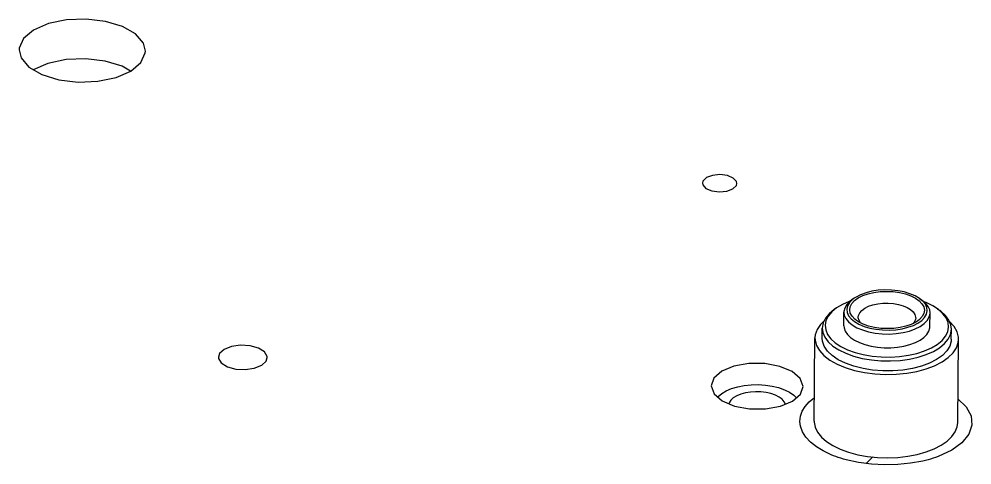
# Model space of a CAD drawing. Header units: millimetres. Extents: x 0 to 841, y 0 to 594.
# Drawn here: x 590.14 to 606.74, y 207.57 to 215.34 of the extents above; entities that cross this region are included whole.
import ezdxf

# ---------------------------------------------------------------- set-up
doc = ezdxf.new("R2010")
doc.units = ezdxf.units.MM
doc.header["$LTSCALE"] = 46.255
doc.layers.add('ASSEM_MEM', color=7, linetype='CONTINUOUS')

msp = doc.modelspace()

# ---------------------------------------------------------------- linework, layer by layer
at = {"layer": 'ASSEM_MEM', "color": 7, "linetype": 'CONTINUOUS'}
for p, q in [((590.645, 214.563), (590.387, 214.451)), ((592.084, 214.429), (591.936, 214.514)), ((604.688, 210.476), (604.647, 210.448)), ((604.688, 210.476), (604.652, 210.448)), ((604.718, 210.495), (604.688, 210.476)), ((605.831, 210.466), (605.872, 210.436)), ((605.883, 210.422), (605.831, 210.466)), ((605.927, 210.39), (605.872, 210.436)), ((604.381, 210.306), (604.34, 210.277)), ((605.94, 210.397), (605.902, 210.411)), ((606.136, 210.29), (606.176, 210.26)), ((604.505, 209.994), (604.508, 210.232)), ((606.005, 209.98), (606.007, 210.218)), ((604.128, 209.781), (604.13, 209.954)), ((605.787, 210.076), (605.759, 210.058)), ((606.38, 209.934), (606.37, 210.01)), ((606.378, 209.76), (606.38, 209.934)), ((603.99, 208.332), (604.003, 209.782)), ((606.49, 208.309), (606.503, 209.759)), ((603.472, 208.881), (603.561, 208.837)), ((603.561, 208.837), (603.634, 208.787)), ((603.634, 208.787), (603.68, 208.74)), ((602.311, 208.753), (602.317, 208.761)), ((603.403, 208.594), (603.614, 208.682)), ((604.896, 207.593), (605.012, 207.709))]:
    msp.add_line(p, q, dxfattribs=at)
for points in [[(591.942, 215.207), (591.646, 215.296), (591.31, 215.336), (590.968, 215.322), (590.652, 215.256), (590.394, 215.144), (590.219, 214.997), (590.144, 214.83), (590.142, 214.798)], [(592.342, 214.778), (592.307, 214.917), (592.17, 215.076), (591.942, 215.207)], [(590.142, 214.798), (590.176, 214.658), (590.313, 214.499), (590.541, 214.369)], [(590.541, 214.369), (590.837, 214.279), (591.173, 214.239), (591.516, 214.253), (591.831, 214.319), (592.089, 214.431), (592.264, 214.578), (592.339, 214.746), (592.342, 214.778)], [(591.936, 214.514), (591.64, 214.604), (591.304, 214.643), (590.961, 214.63), (590.645, 214.563)], [(602.643, 212.474), (602.637, 212.506), (602.581, 212.567), (602.478, 212.61), (602.348, 212.627), (602.217, 212.614), (602.112, 212.574)], [(602.112, 212.574), (602.052, 212.515), (602.043, 212.48)], [(602.043, 212.48), (602.049, 212.448), (602.105, 212.387), (602.208, 212.344), (602.338, 212.327), (602.468, 212.34), (602.574, 212.38)], [(602.574, 212.38), (602.634, 212.439), (602.643, 212.474)], [(605.831, 210.466), (605.823, 210.472), (605.747, 210.516), (605.658, 210.553), (605.558, 210.583), (605.45, 210.604), (605.336, 210.616), (605.221, 210.619), (605.106, 210.612), (604.996, 210.595), (604.892, 210.57), (604.799, 210.536), (604.718, 210.495)], [(604.647, 210.448), (604.609, 210.418), (604.556, 210.362), (604.522, 210.303), (604.508, 210.242), (604.508, 210.232)], [(604.652, 210.448), (604.603, 210.397), (604.571, 210.341), (604.558, 210.284), (604.564, 210.226), (604.59, 210.169), (604.633, 210.116), (604.693, 210.066), (604.769, 210.022)], [(604.726, 210.086), (604.697, 210.108), (604.649, 210.16), (604.619, 210.214), (604.608, 210.271), (604.617, 210.327), (604.646, 210.382), (604.693, 210.433), (604.757, 210.479)], [(604.757, 210.479), (604.836, 210.519), (604.929, 210.551), (605.031, 210.575), (605.14, 210.589), (605.253, 210.594), (605.366, 210.589), (605.476, 210.573), (605.579, 210.549), (605.672, 210.516), (605.753, 210.476), (605.818, 210.429), (605.867, 210.378), (605.897, 210.323), (605.908, 210.267), (605.899, 210.21), (605.87, 210.156), (605.823, 210.104), (605.787, 210.076)], [(604.34, 210.277), (604.25, 210.204), (604.186, 210.127)], [(604.381, 210.306), (604.295, 210.236), (604.234, 210.162)], [(604.615, 210.423), (604.6, 210.418), (604.48, 210.365), (604.381, 210.306)], [(604.757, 210.143), (604.761, 210.176), (604.782, 210.221), (604.819, 210.263), (604.871, 210.301)], [(604.871, 210.301), (604.936, 210.333), (605.012, 210.359), (605.097, 210.377), (605.187, 210.387), (605.279, 210.388), (605.37, 210.382), (605.458, 210.366), (605.538, 210.343), (605.609, 210.314), (605.669, 210.278), (605.714, 210.237), (605.743, 210.193), (605.756, 210.147), (605.757, 210.134)], [(605.797, 210.042), (605.864, 210.089), (605.913, 210.141), (605.945, 210.196), (605.958, 210.254), (605.951, 210.311), (605.926, 210.368), (605.883, 210.422)], [(606.007, 210.218), (606.001, 210.271), (605.974, 210.332), (605.927, 210.39)], [(606.136, 210.29), (606.056, 210.34), (605.94, 210.397)], [(606.232, 210.205), (606.154, 210.276), (606.136, 210.29)], [(604.186, 210.127), (604.146, 210.045), (604.13, 209.954)], [(604.234, 210.162), (604.195, 210.084), (604.181, 210.004), (604.19, 209.924), (604.223, 209.845), (604.279, 209.769), (604.357, 209.699), (604.455, 209.634), (604.57, 209.578)], [(604.508, 210.232), (604.514, 210.18), (604.541, 210.119), (604.588, 210.061), (604.652, 210.008), (604.734, 209.961), (604.829, 209.921), (604.936, 209.889), (605.052, 209.866), (605.174, 209.853), (605.298, 209.851), (605.42, 209.858), (605.539, 209.876), (605.649, 209.903), (605.749, 209.939), (605.836, 209.982)], [(604.797, 210.044), (604.77, 210.084), (604.757, 210.13), (604.757, 210.143)], [(605.757, 210.134), (605.752, 210.101), (605.731, 210.057), (605.712, 210.034)], [(605.836, 209.982), (605.906, 210.033), (605.959, 210.088), (605.993, 210.148), (606.007, 210.209), (606.007, 210.218)], [(606.37, 210.01), (606.336, 210.093), (606.277, 210.172), (606.195, 210.246), (606.176, 210.26)], [(606.321, 210.051), (606.288, 210.13), (606.232, 210.205)], [(604.164, 210.083), (604.098, 210.017), (604.04, 209.929), (604.009, 209.837), (604.003, 209.782)], [(604.13, 209.954), (604.14, 209.878), (604.174, 209.795), (604.233, 209.716), (604.314, 209.642), (604.417, 209.574), (604.538, 209.515)], [(604.505, 209.994), (604.509, 209.957), (604.529, 209.899), (604.567, 209.843), (604.622, 209.791), (604.693, 209.743), (604.778, 209.702), (604.874, 209.667), (604.98, 209.64), (605.092, 209.622), (605.209, 209.613), (605.326, 209.613), (605.442, 209.623), (605.553, 209.641), (605.657, 209.668), (605.752, 209.703), (605.833, 209.744)], [(604.538, 209.515), (604.675, 209.466), (604.826, 209.427), (604.985, 209.4), (605.151, 209.385), (605.319, 209.382), (605.486, 209.392), (605.648, 209.414), (605.8, 209.448), (605.941, 209.493), (606.066, 209.549), (606.173, 209.613), (606.26, 209.684), (606.324, 209.761), (606.364, 209.843), (606.38, 209.934)], [(604.57, 209.578), (604.702, 209.53), (604.845, 209.493), (604.998, 209.467), (605.156, 209.453), (605.317, 209.45), (605.476, 209.46), (605.63, 209.481), (605.776, 209.513), (605.911, 209.557), (606.03, 209.609), (606.133, 209.671), (606.216, 209.739), (606.277, 209.813), (606.315, 209.891), (606.33, 209.97), (606.321, 210.051)], [(604.844, 210.021), (604.763, 210.061), (604.726, 210.086)], [(604.769, 210.022), (604.858, 209.984), (604.958, 209.954), (605.066, 209.933), (605.18, 209.921), (605.295, 209.919), (605.41, 209.926), (605.52, 209.942), (605.623, 209.968)], [(605.759, 210.058), (605.679, 210.018), (605.587, 209.986), (605.485, 209.963), (605.376, 209.948), (605.263, 209.944), (605.15, 209.949), (605.04, 209.964), (604.937, 209.988), (604.844, 210.021)], [(605.623, 209.968), (605.717, 210.001), (605.797, 210.042)], [(605.833, 209.744), (605.901, 209.792), (605.953, 209.845), (605.987, 209.901), (606.004, 209.959), (606.005, 209.98)], [(606.503, 209.759), (606.501, 209.798), (606.477, 209.891), (606.425, 209.981), (606.347, 210.066)], [(604.003, 209.782), (604.005, 209.744), (604.03, 209.651), (604.082, 209.561), (604.16, 209.475), (604.263, 209.397), (604.387, 209.326), (604.531, 209.266), (604.691, 209.216), (604.864, 209.179), (605.045, 209.156), (605.231, 209.146), (605.418, 209.15), (605.601, 209.168), (605.776, 209.199), (605.939, 209.243), (606.087, 209.299), (606.217, 209.366)], [(604.537, 209.342), (604.41, 209.404), (604.304, 209.476), (604.221, 209.554), (604.164, 209.638), (604.133, 209.725), (604.128, 209.781)], [(594.464, 209.439), (594.462, 209.46), (594.415, 209.54), (594.31, 209.605), (594.164, 209.646), (593.999, 209.655), (593.84, 209.632), (593.712, 209.581)], [(606.378, 209.76), (606.376, 209.728), (606.351, 209.641), (606.299, 209.557), (606.222, 209.478), (606.12, 209.406), (605.998, 209.344), (605.857, 209.292), (605.701, 209.251), (605.534, 209.224), (605.36, 209.21), (605.183, 209.21), (605.008, 209.223), (604.84, 209.25), (604.681, 209.29), (604.537, 209.342)], [(606.217, 209.366), (606.325, 209.441), (606.409, 209.524), (606.467, 209.613), (606.498, 209.705), (606.503, 209.759)], [(593.712, 209.581), (593.633, 209.509), (593.614, 209.447)], [(593.614, 209.447), (593.616, 209.426), (593.664, 209.346), (593.769, 209.281), (593.915, 209.241), (594.08, 209.231), (594.238, 209.254), (594.367, 209.306)], [(594.367, 209.306), (594.446, 209.378), (594.464, 209.439)], [(603.798, 208.934), (603.747, 209.076), (603.607, 209.197), (603.392, 209.287), (603.131, 209.335), (602.853, 209.336), (602.592, 209.289), (602.381, 209.201)], [(602.381, 209.201), (602.244, 209.081), (602.198, 208.949)], [(602.198, 208.949), (602.248, 208.807), (602.389, 208.686), (602.603, 208.596)], [(602.317, 208.761), (602.379, 208.814), (602.458, 208.861), (602.551, 208.901), (602.657, 208.933), (602.772, 208.955), (602.893, 208.968), (603.016, 208.97), (603.139, 208.962), (603.259, 208.944), (603.37, 208.917), (603.472, 208.881)], [(603.313, 208.786), (603.237, 208.812), (603.152, 208.831), (603.062, 208.843), (602.97, 208.845), (602.879, 208.839), (602.791, 208.825), (602.711, 208.803), (602.64, 208.774), (602.581, 208.739), (602.537, 208.699), (602.507, 208.655), (602.503, 208.638)], [(603.488, 208.63), (603.468, 208.672), (603.431, 208.714), (603.378, 208.753), (603.313, 208.786)], [(603.614, 208.682), (603.751, 208.802), (603.798, 208.934)], [(603.75, 208.244), (603.74, 208.33), (603.75, 208.419), (603.782, 208.506), (603.832, 208.589), (603.903, 208.67), (603.994, 208.746)], [(606.494, 208.723), (606.639, 208.58), (606.722, 208.426), (606.737, 208.264), (606.684, 208.107), (606.563, 207.958), (606.384, 207.827), (606.147, 207.717)], [(602.603, 208.596), (602.865, 208.548), (603.142, 208.547), (603.403, 208.594)], [(603.99, 208.332), (603.99, 208.314), (604.007, 208.226), (604.049, 208.139), (604.115, 208.055), (604.204, 207.977), (604.315, 207.907), (604.444, 207.844), (604.589, 207.791)], [(606.203, 207.915), (606.307, 207.987), (606.389, 208.066), (606.447, 208.15), (606.481, 208.237), (606.49, 208.309)], [(604.284, 207.749), (604.147, 207.814), (604.027, 207.888), (603.923, 207.97), (603.844, 208.056), (603.785, 208.149), (603.75, 208.244)], [(604.589, 207.791), (604.747, 207.749), (604.916, 207.719), (605.091, 207.701), (605.269, 207.695), (605.447, 207.702), (605.62, 207.722), (605.785, 207.754)], [(605.785, 207.754), (605.94, 207.798), (606.08, 207.852), (606.203, 207.915)], [(604.546, 207.66), (604.5, 207.673), (604.454, 207.687), (604.41, 207.701), (604.367, 207.716), (604.325, 207.732), (604.284, 207.749)], [(605.879, 207.637), (605.669, 207.599), (605.444, 207.576), (605.214, 207.57), (604.985, 207.583), (604.762, 207.613), (604.546, 207.66)], [(606.147, 207.717), (606.105, 207.702), (606.062, 207.687), (606.017, 207.673), (605.972, 207.661), (605.926, 207.649), (605.879, 207.637)]]:
    msp.add_lwpolyline(points, dxfattribs=at)

doc.saveas('drawing.dxf')
